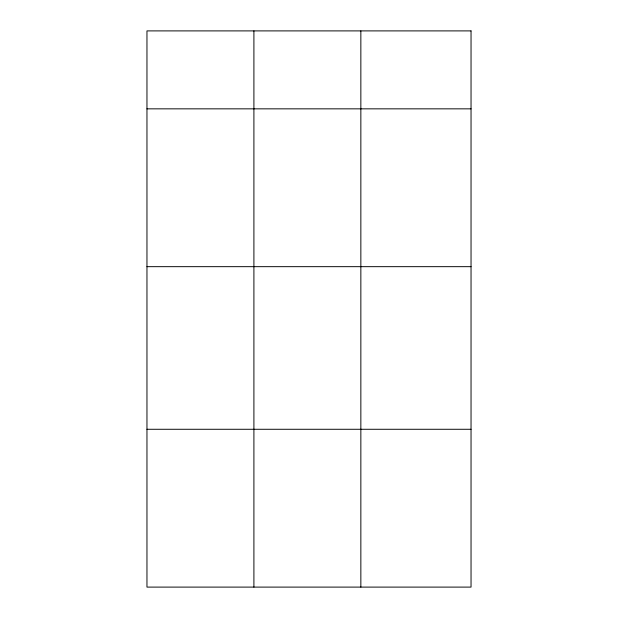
<?xml version="1.0" encoding="UTF-8"?>
<svg xmlns="http://www.w3.org/2000/svg" width="618" height="618" viewBox="0 0 618 618"><rect width="100%" height="100%" fill="white"/><g stroke="black" fill="none" stroke-linecap="round" stroke-linejoin="round"><path stroke-width="0.93" d="M146.96 108.845L471.04 108.845M146.96 266.667L471.04 266.667M146.96 429.278L471.04 429.278M360.85 30.9L360.85 587.1M253.905 30.9L253.905 587.1M471.04 30.9L146.96 30.9L146.96 587.1L471.04 587.1L471.04 30.9"/></g></svg>
